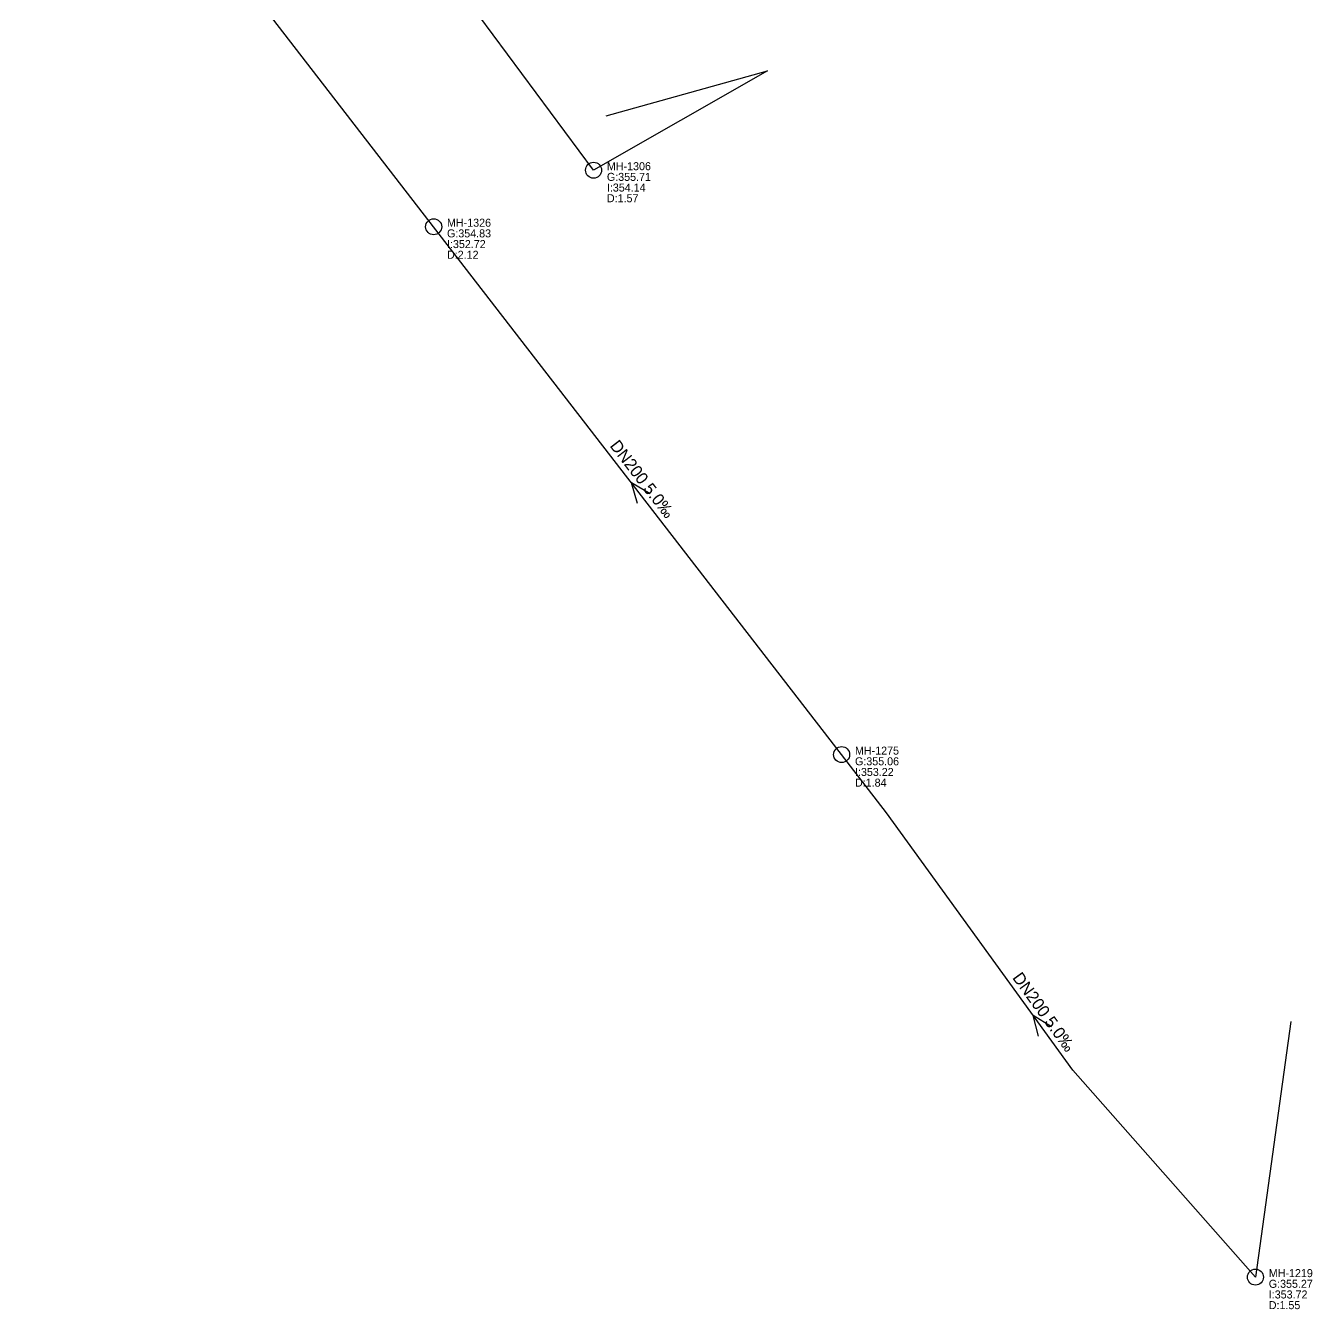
# Model space of a CAD drawing. Header units: metres. Extents: x 449900 to 451990, y 2566732 to 2570847.
# Drawn here: x 451207.5 to 451400.3, y 2566731.8 to 2566924.2 of the extents above; entities that cross this region are included whole.
import ezdxf
from ezdxf.enums import TextEntityAlignment as Align

# ---------------------------------------------------------------- set-up
doc = ezdxf.new("R2010")
doc.units = ezdxf.units.M
for name, color, linetype in [('SEW-LABEL', 2, 'Continuous'), ('SEW-MH', 7, 'Continuous'), ('SEW-MH-LABEL', 8, 'Continuous'), ('SEW-PIPE-DN200', 3, 'Continuous'), ('SEW-RIDER', 8, 'Continuous')]:
    doc.layers.add(name, color=color, linetype=linetype)

msp = doc.modelspace()

# ---------------------------------------------------------------- linework, layer by layer
at = {"layer": 'SEW-LABEL'}
for p, q in [((451299.18, 2566852.57), (451298.29, 2566855.67)), ((451301.08, 2566854.04), (451298.29, 2566855.67)), ((451359.3, 2566772.72), (451358.51, 2566775.85)), ((451361.25, 2566774.13), (451358.51, 2566775.85))]:
    msp.add_line(p, q, dxfattribs=at)
at = {"layer": 'SEW-MH'}
for centre in [(451292.6, 2566902.52), (451268.63, 2566894.05), (451329.79, 2566814.93), (451391.82, 2566736.62)]:
    msp.add_circle(centre, 1.2, dxfattribs=at)
at = {"layer": 'SEW-PIPE-DN200'}
for points in [[(451292.6, 2566902.52), (451238.85, 2566975.01)], [(451268.63, 2566894.05), (451207.48, 2566973.17)], [(451329.79, 2566814.93), (451268.63, 2566894.05)], [(451391.82, 2566736.62), (451364.47, 2566767.64), (451336.53, 2566806.21), (451329.79, 2566814.93)]]:
    msp.add_lwpolyline(points, dxfattribs=at)
at = {"layer": 'SEW-RIDER'}
for points in [[(451294.5, 2566910.66), (451318.67, 2566917.4), (451292.6, 2566902.52)], [(451397.12, 2566774.93), (451391.82, 2566736.62)]]:
    msp.add_lwpolyline(points, dxfattribs=at)

# ---------------------------------------------------------------- texts
at = {"layer": 'SEW-LABEL'}
for rotation, p in [(307.7022, (451299.21, 2566855.69)), (305.9151, (451359.39, 2566775.84))]:
    msp.add_text('DN200 5.0‰', height=1.8, rotation=rotation, dxfattribs=at).set_placement(p, align=Align.CENTER)
at = {"layer": 'SEW-MH-LABEL'}
for s, p in [('G:355.71', (451294.6, 2566900.92)), ('MH-1306', (451294.6, 2566902.52)), ('I:354.14', (451294.6, 2566899.32)), ('D:1.57', (451294.6, 2566897.72)), ('MH-1326', (451270.63, 2566894.05)), ('G:354.83', (451270.63, 2566892.45)), ('D:2.12', (451270.63, 2566889.25)), ('I:352.72', (451270.63, 2566890.85)), ('MH-1275', (451331.79, 2566814.93)), ('G:355.06', (451331.79, 2566813.33)), ('D:1.84', (451331.79, 2566810.13)), ('I:353.22', (451331.79, 2566811.73)), ('G:355.27', (451393.82, 2566735.02)), ('MH-1219', (451393.82, 2566736.62)), ('I:353.72', (451393.82, 2566733.42)), ('D:1.55', (451393.82, 2566731.82))]:
    msp.add_text(s, height=1.2, dxfattribs=at).set_placement(p)

doc.saveas('drawing.dxf')
